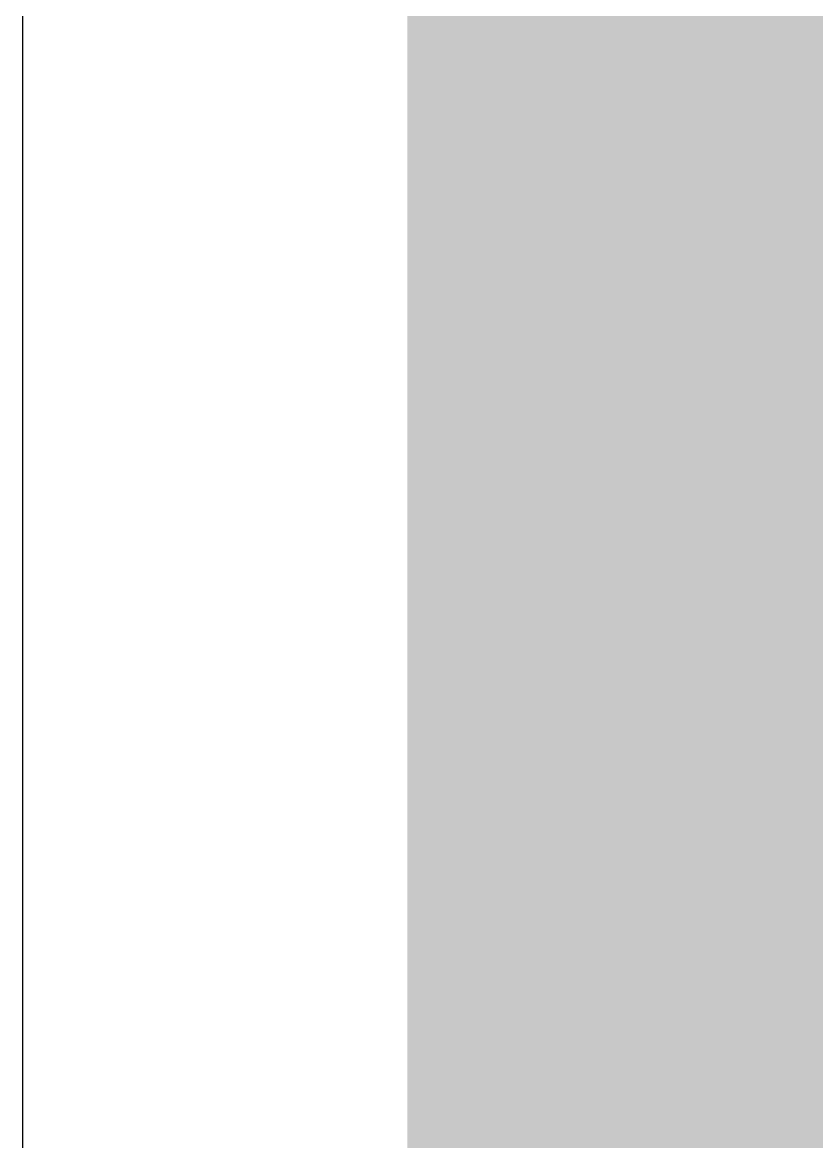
# Model space of a CAD drawing. Extents: x -0.1 to 1.18, y 0 to 3.76.
# Drawn here: x 0 to 0.0825, y 3.2405 to 3.3569 of the extents above; entities that cross this region are included whole.
import ezdxf

# ---------------------------------------------------------------- set-up
doc = ezdxf.new("R2010")
doc.units = 0
for name, color, linetype in [('1', 12, 'CONTINUOUS'), ('16', 132, 'CONTINUOUS'), ('20', 31, 'CONTINUOUS'), ('39', 12, 'CONTINUOUS')]:
    doc.layers.add(name, color=color, linetype=linetype)

msp = doc.modelspace()

# ---------------------------------------------------------------- linework, layer by layer
at = {"layer": '1', "const_width": 0.032}
for points in [[(0.056, 3.258731), (0.056, 3.444)], [(0.08, 3.380315), (0.08, 3.365)], [(0.095315, 3.380315), (0.08, 3.365)], [(0.058055, 3.376301), (0.059449, 3.368394)], [(0.059449, 3.368394), (0.059449, 3.368394)], [(0.059449, 3.368394), (0.062195, 3.36085)], [(0.08, 3.365), (0.08, 3.34)], [(0.062195, 3.36085), (0.062195, 3.36085)], [(0.062195, 3.36085), (0.066209, 3.353898)], [(0.056, 3.36), (0.062686, 3.36)], [(0.066209, 3.353898), (0.066209, 3.353898)], [(0.066209, 3.353898), (0.068819, 3.350787)], [(0.068819, 3.350787), (0.066209, 3.347677)], [(0.066209, 3.347677), (0.062195, 3.340724)], [(0.066209, 3.347677), (0.066209, 3.347677)], [(0.062195, 3.340724), (0.059449, 3.33318)], [(0.062195, 3.340724), (0.062195, 3.340724)], [(0.08, 3.34), (0.08, 3.305)], [(0.09874, 3.32126), (0.08, 3.34)], [(0.059449, 3.33318), (0.058055, 3.325274)], [(0.059449, 3.33318), (0.059449, 3.33318)], [(0.056, 3.328), (0.058536, 3.328)], [(0.058055, 3.325274), (0.058055, 3.32126)], [(0.058055, 3.32126), (0.123621, 3.32126)], [(0.123621, 3.321259), (0.058055, 3.321259)], [(0.058055, 3.321259), (0.058055, 3.317245)], [(0.09626, 3.32126), (0.08, 3.305)], [(0.123622, 3.32126), (0.09626, 3.32126)], [(0.058055, 3.317245), (0.059449, 3.309339)], [(0.059449, 3.309339), (0.059449, 3.309339)], [(0.059449, 3.309339), (0.062195, 3.301795)], [(0.08, 3.305), (0.08, 3.28)], [(0.062195, 3.301795), (0.062195, 3.301795)], [(0.062195, 3.301795), (0.066209, 3.294843)], [(0.056, 3.296), (0.065541, 3.296)], [(0.066209, 3.294843), (0.066209, 3.294842)], [(0.066209, 3.294842), (0.068819, 3.291732)], [(0.068819, 3.291732), (0.066209, 3.288622)], [(0.066209, 3.288622), (0.062195, 3.281669)], [(0.066209, 3.288622), (0.066209, 3.288622)], [(0.062195, 3.281669), (0.059449, 3.274125)], [(0.062195, 3.281669), (0.062195, 3.281669)], [(0.08, 3.28), (0.08, 3.26)], [(0.097795, 3.262205), (0.08, 3.28)], [(0.059449, 3.274125), (0.058055, 3.266219)], [(0.059449, 3.274125), (0.059449, 3.274125)], [(0.058055, 3.266219), (0.058055, 3.262205)], [(0.056, 3.264), (0.058055, 3.264)], [(0.058055, 3.262205), (0.069304, 3.262205)], [(0.069302, 3.262204), (0.058055, 3.262204)], [(0.058055, 3.262204), (0.058055, 3.259149)], [(0.069304, 3.262205), (0.069302, 3.262204)], [(0.123622, 3.262205), (0.097795, 3.262205)], [(0.05701, 3.259149), (0.056, 3.258731)], [(0.058055, 3.259149), (0.05701, 3.259149)], [(0.08, 3.26), (0.06, 3.26)], [(0.121417, 3.26), (0.08, 3.26)]]:
    msp.add_lwpolyline(points, dxfattribs=at)
at = {"layer": '1', "const_width": 0.016}
for points in [[(0.074343, 3.370657, 1), (0.085657, 3.359343)], [(0.051571, 3.367005, 1), (0.067328, 3.369784)], [(0.051449, 3.368394, 1), (0.067449, 3.368394)], [(0.070195, 3.36085, 1), (0.054195, 3.36085)], [(0.069123, 3.36485, 1), (0.055267, 3.35685)], [(0.056, 3.368, 1), (0.056, 3.352)], [(0.062686, 3.352, 1), (0.062686, 3.368)], [(0.072, 3.365, 1), (0.088, 3.365)], [(0.054677, 3.358114, 1), (0.069712, 3.363586)], [(0.074209, 3.353898, 1), (0.058209, 3.353898)], [(0.072337, 3.35904, 1), (0.060081, 3.348755)], [(0.054195, 3.36085, 1), (0.070195, 3.36085)], [(0.059281, 3.349898, 1), (0.073137, 3.357898)], [(0.074947, 3.345645, 1), (0.062691, 3.35593)], [(0.074209, 3.347677, 1), (0.058209, 3.347677)], [(0.073137, 3.343677, 1), (0.059281, 3.351677)], [(0.062691, 3.345645, 1), (0.074947, 3.35593)], [(0.058209, 3.353898, 1), (0.074209, 3.353898)], [(0.060081, 3.35282, 1), (0.072337, 3.342535)], [(0.070195, 3.340724, 1), (0.054195, 3.340724)], [(0.069712, 3.337988, 1), (0.054677, 3.34346)], [(0.058209, 3.347677, 1), (0.074209, 3.347677)], [(0.088, 3.34, 1), (0.072, 3.34)], [(0.085657, 3.345657, 1), (0.074343, 3.334343)], [(0.055267, 3.344724, 1), (0.069123, 3.336724)], [(0.067449, 3.33318, 1), (0.051449, 3.33318)], [(0.067328, 3.331791, 1), (0.051571, 3.334569)], [(0.054195, 3.340724, 1), (0.070195, 3.340724)], [(0.072, 3.34, 1), (0.088, 3.34)], [(0.056, 3.336, 1), (0.056, 3.32)], [(0.051932, 3.335916, 1), (0.066967, 3.330444)], [(0.058536, 3.32, 1), (0.058536, 3.336)], [(0.066055, 3.325274, 1), (0.050055, 3.325274)], [(0.051449, 3.33318, 1), (0.067449, 3.33318)], [(0.058055, 3.32926, 1), (0.058055, 3.31326)], [(0.058055, 3.329259, 1), (0.058055, 3.313259)], [(0.066055, 3.321259, 1), (0.050055, 3.321259)], [(0.09626, 3.32926, 1), (0.09626, 3.31326)], [(0.050177, 3.326663, 1), (0.065933, 3.323885)], [(0.065933, 3.318635, 1), (0.050177, 3.315856)], [(0.050055, 3.321261, 1), (0.066055, 3.32126)], [(0.050055, 3.317245, 1), (0.066055, 3.317245)], [(0.067449, 3.309339, 1), (0.051449, 3.309339)], [(0.066967, 3.312075, 1), (0.051932, 3.306603)], [(0.088, 3.305, 1), (0.072, 3.305)], [(0.051571, 3.30795, 1), (0.067328, 3.310729)], [(0.074343, 3.310657, 1), (0.085657, 3.299343)], [(0.051449, 3.309339, 1), (0.067449, 3.309339)], [(0.070195, 3.301795, 1), (0.054195, 3.301795)], [(0.069123, 3.305795, 1), (0.055267, 3.297795)], [(0.054677, 3.299059, 1), (0.069712, 3.304531)], [(0.072, 3.305, 1), (0.088, 3.305)], [(0.056, 3.304, 1), (0.056, 3.288)], [(0.065541, 3.288, 1), (0.065541, 3.304)], [(0.074209, 3.294843, 1), (0.058209, 3.294843)], [(0.072337, 3.299985, 1), (0.060081, 3.2897)], [(0.054195, 3.301795, 1), (0.070195, 3.301795)], [(0.074947, 3.28659, 1), (0.062691, 3.296875)], [(0.059281, 3.290842, 1), (0.073137, 3.298843)], [(0.074209, 3.288622, 1), (0.058209, 3.288622)], [(0.073137, 3.284622, 1), (0.059281, 3.292622)], [(0.062691, 3.28659, 1), (0.074947, 3.296875)], [(0.058209, 3.294842, 1), (0.074209, 3.294842)], [(0.060081, 3.293764, 1), (0.072337, 3.283479)], [(0.070195, 3.281669, 1), (0.054195, 3.281669)], [(0.069712, 3.278933, 1), (0.054677, 3.284405)], [(0.058209, 3.288622, 1), (0.074209, 3.288622)], [(0.088, 3.28, 1), (0.072, 3.28)], [(0.085657, 3.285657, 1), (0.074343, 3.274343)], [(0.055267, 3.285669, 1), (0.069123, 3.277669)], [(0.067449, 3.274125, 1), (0.051449, 3.274125)], [(0.067328, 3.272736, 1), (0.051571, 3.275514)], [(0.054195, 3.281669, 1), (0.070195, 3.281669)], [(0.072, 3.28, 1), (0.088, 3.28)], [(0.051932, 3.276861, 1), (0.066967, 3.271389)], [(0.066055, 3.266219, 1), (0.050055, 3.266219)], [(0.051449, 3.274125, 1), (0.067449, 3.274125)], [(0.056, 3.272, 1), (0.056, 3.256)], [(0.058055, 3.256, 1), (0.058055, 3.272)], [(0.058055, 3.270205, 1), (0.058055, 3.254205)], [(0.058055, 3.270204, 1), (0.058055, 3.254204)], [(0.066055, 3.262204, 1), (0.050055, 3.262204)], [(0.074425, 3.256059, 1), (0.064182, 3.268351)], [(0.069302, 3.254204, 1), (0.069302, 3.270204)], [(0.069304, 3.254205, 1), (0.069304, 3.270205)], [(0.097795, 3.270205, 1), (0.097795, 3.254205)], [(0.064181, 3.26835, 1), (0.074424, 3.256058)], [(0.05701, 3.267149, 1), (0.05701, 3.251149)], [(0.050177, 3.267608, 1), (0.065933, 3.26483)], [(0.06, 3.268, 1), (0.06, 3.252)], [(0.060072, 3.251759, 1), (0.053948, 3.26654)], [(0.058055, 3.251149, 1), (0.058055, 3.267149)], [(0.08, 3.268, 1), (0.08, 3.252)], [(0.08, 3.252, 1), (0.08, 3.268)], [(0.052938, 3.266122, 1), (0.059062, 3.25134)], [(0.050055, 3.262205, 1), (0.066055, 3.262205)], [(0.050055, 3.259149, 1), (0.066055, 3.259149)], [(0.072, 3.26, 1), (0.088, 3.26)], [(0.048, 3.258731, 1), (0.064, 3.258731)]]:
    msp.add_lwpolyline(points, format="xyb", dxfattribs=at)
at = {"layer": '16', "const_width": 0.032}
for points in [[(0.056, 2.965145), (0.056, 3.444)], [(0.056, 3.36), (1.094, 3.36)], [(0.056, 3.328), (1.094, 3.328)], [(0.056, 3.296), (1.094, 3.296)], [(0.056, 3.264), (1.094, 3.264)], [(0.056, 3.232), (1.094, 3.232)]]:
    msp.add_lwpolyline(points, dxfattribs=at)
at = {"layer": '16', "const_width": 0.016}
for points in [[(0.056, 3.368, 1), (0.056, 3.352)], [(0.056, 3.336, 1), (0.056, 3.32)], [(0.056, 3.304, 1), (0.056, 3.288)], [(0.056, 3.272, 1), (0.056, 3.256)], [(0.056, 3.24, 1), (0.056, 3.224)]]:
    msp.add_lwpolyline(points, format="xyb", dxfattribs=at)
at = {"layer": '20'}
msp.add_line((0, 3.5), (0, 0), dxfattribs=at)
at = {"layer": '39', "const_width": 0.001969}
msp.add_lwpolyline([(0.074409, 3.085039), (0.074409, 3.695276)], dxfattribs=at)

doc.saveas('drawing.dxf')
